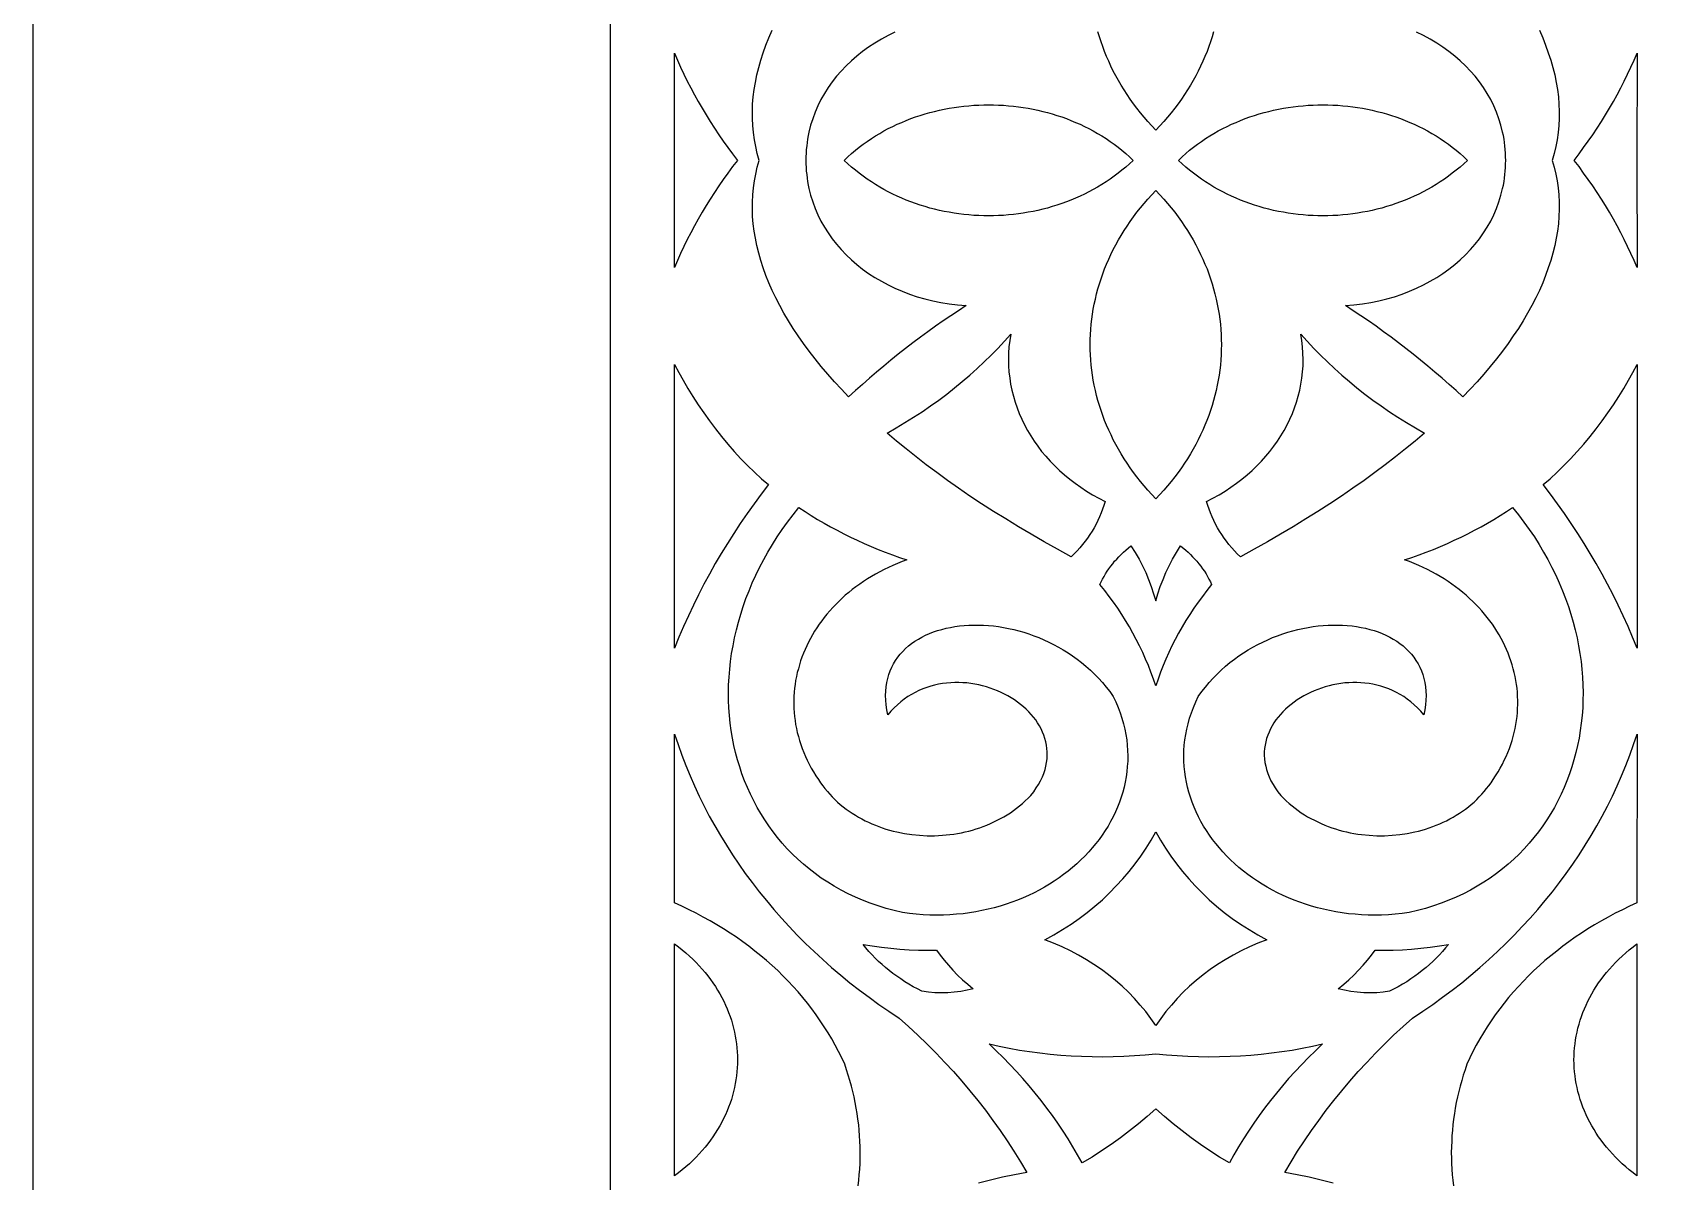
# Model space of a CAD drawing. Extents: x 1336 to 2036, y -730 to 370.
# Drawn here: x 1335.7 to 1463, y -108.5 to -18.9 of the extents above; entities that cross this region are included whole.
import ezdxf

# ---------------------------------------------------------------- set-up
doc = ezdxf.new("R2010")
doc.units = 0
doc.layers.add('LAYER_1', color=18, linetype='CONTINUOUS')
doc.layers.add('LAYER_2', color=4, linetype='CONTINUOUS')

msp = doc.modelspace()

# ---------------------------------------------------------------- linework, layer by layer
at = {"layer": 'LAYER_1'}
for points in [[(1335.73, -729.84), (2035.73, -729.84), (2035.73, 370.16), (1335.73, 370.16)], [(1385.74, -20.53), (1385.97, -21.08), (1386.21, -21.62), (1386.47, -22.17), (1386.73, -22.71), (1387, -23.24), (1387.28, -23.78), (1387.58, -24.3), (1387.88, -24.83), (1388.19, -25.35), (1388.51, -25.87), (1388.84, -26.38), (1389.18, -26.89), (1389.53, -27.4), (1389.89, -27.9), (1390.26, -28.39), (1390.64, -28.89), (1390.26, -29.38), (1389.89, -29.88), (1389.53, -30.38), (1389.18, -30.88), (1388.84, -31.39), (1388.51, -31.91), (1388.19, -32.42), (1387.88, -32.94), (1387.58, -33.47), (1387.28, -34), (1387, -34.53), (1386.73, -35.07), (1386.47, -35.61), (1386.21, -36.15), (1385.97, -36.7), (1385.74, -37.25), (1385.74, -28.89)], [(1460.71, -28.89), (1460.72, -37.25), (1460.49, -36.7), (1460.24, -36.15), (1459.99, -35.61), (1459.73, -35.07), (1459.45, -34.53), (1459.17, -34), (1458.88, -33.47), (1458.58, -32.94), (1458.27, -32.42), (1457.94, -31.91), (1457.61, -31.39), (1457.27, -30.88), (1456.92, -30.38), (1456.56, -29.88), (1456.2, -29.38), (1455.82, -28.89), (1456.2, -28.39), (1456.56, -27.9), (1456.92, -27.4), (1457.27, -26.89), (1457.61, -26.38), (1457.94, -25.87), (1458.27, -25.35), (1458.58, -24.83), (1458.88, -24.3), (1459.17, -23.78), (1459.45, -23.24), (1459.73, -22.71), (1459.99, -22.17), (1460.24, -21.62), (1460.49, -21.08), (1460.72, -20.53)], [(1398.95, -28.89), (1399.23, -28.62), (1399.52, -28.36), (1399.82, -28.11), (1400.12, -27.87), (1400.43, -27.64), (1400.75, -27.42), (1401.07, -27.2), (1401.39, -26.99), (1401.72, -26.79), (1402.05, -26.6), (1402.39, -26.42), (1402.74, -26.25), (1403.09, -26.08), (1403.44, -25.93), (1403.79, -25.78), (1404.15, -25.64), (1404.51, -25.51), (1404.88, -25.39), (1405.25, -25.27), (1405.62, -25.17), (1405.99, -25.07), (1406.37, -24.98), (1406.75, -24.9), (1407.13, -24.83), (1407.51, -24.77), (1407.89, -24.71), (1408.27, -24.66), (1408.66, -24.63), (1409.04, -24.6), (1409.43, -24.58), (1409.82, -24.56), (1410.21, -24.56), (1410.59, -24.56), (1410.98, -24.58), (1411.37, -24.6), (1411.75, -24.63), (1412.14, -24.66), (1412.52, -24.71), (1412.9, -24.77), (1413.29, -24.83), (1413.67, -24.9), (1414.04, -24.98), (1414.42, -25.07), (1414.79, -25.17), (1415.16, -25.27), (1415.53, -25.39), (1415.9, -25.51), (1416.26, -25.64), (1416.62, -25.78), (1416.97, -25.93), (1417.33, -26.08), (1417.67, -26.25), (1418.02, -26.42), (1418.36, -26.6), (1418.69, -26.79), (1419.02, -26.99), (1419.35, -27.2), (1419.67, -27.42), (1419.98, -27.64), (1420.29, -27.87), (1420.59, -28.11), (1420.89, -28.36), (1421.18, -28.62), (1421.46, -28.89), (1421.18, -29.15), (1420.89, -29.41), (1420.59, -29.66), (1420.29, -29.9), (1419.98, -30.13), (1419.67, -30.36), (1419.35, -30.57), (1419.02, -30.78), (1418.69, -30.98), (1418.36, -31.17), (1418.02, -31.35), (1417.67, -31.52), (1417.33, -31.69), (1416.97, -31.85), (1416.62, -31.99), (1416.26, -32.13), (1415.9, -32.26), (1415.53, -32.39), (1415.16, -32.5), (1414.79, -32.61), (1414.42, -32.7), (1414.04, -32.79), (1413.67, -32.87), (1413.29, -32.94), (1412.9, -33.01), (1412.52, -33.06), (1412.14, -33.11), (1411.75, -33.15), (1411.37, -33.18), (1410.98, -33.2), (1410.59, -33.21), (1410.21, -33.22), (1409.82, -33.21), (1409.43, -33.2), (1409.04, -33.18), (1408.66, -33.15), (1408.27, -33.11), (1407.89, -33.06), (1407.51, -33.01), (1407.13, -32.94), (1406.75, -32.87), (1406.37, -32.79), (1405.99, -32.7), (1405.62, -32.61), (1405.25, -32.5), (1404.88, -32.39), (1404.51, -32.26), (1404.15, -32.13), (1403.79, -31.99), (1403.44, -31.85), (1403.09, -31.69), (1402.74, -31.52), (1402.39, -31.35), (1402.05, -31.17), (1401.72, -30.98), (1401.39, -30.78), (1401.07, -30.57), (1400.75, -30.36), (1400.43, -30.13), (1400.12, -29.9), (1399.82, -29.66), (1399.52, -29.41), (1399.23, -29.15)], [(1424.99, -28.89), (1425.28, -28.62), (1425.57, -28.36), (1425.86, -28.11), (1426.17, -27.87), (1426.48, -27.64), (1426.79, -27.42), (1427.11, -27.2), (1427.43, -26.99), (1427.76, -26.79), (1428.1, -26.6), (1428.44, -26.42), (1428.78, -26.25), (1429.13, -26.08), (1429.48, -25.93), (1429.84, -25.78), (1430.2, -25.64), (1430.56, -25.51), (1430.92, -25.39), (1431.29, -25.27), (1431.66, -25.17), (1432.04, -25.07), (1432.41, -24.98), (1432.79, -24.9), (1433.17, -24.83), (1433.55, -24.77), (1433.93, -24.71), (1434.32, -24.66), (1434.7, -24.63), (1435.09, -24.6), (1435.48, -24.58), (1435.86, -24.56), (1436.25, -24.56), (1436.64, -24.56), (1437.02, -24.58), (1437.41, -24.6), (1437.8, -24.63), (1438.18, -24.66), (1438.57, -24.71), (1438.95, -24.77), (1439.33, -24.83), (1439.71, -24.9), (1440.09, -24.98), (1440.46, -25.07), (1440.84, -25.17), (1441.21, -25.27), (1441.58, -25.39), (1441.94, -25.51), (1442.3, -25.64), (1442.66, -25.78), (1443.02, -25.93), (1443.37, -26.08), (1443.72, -26.25), (1444.06, -26.42), (1444.4, -26.6), (1444.74, -26.79), (1445.07, -26.99), (1445.39, -27.2), (1445.71, -27.42), (1446.02, -27.64), (1446.33, -27.87), (1446.64, -28.11), (1446.93, -28.36), (1447.22, -28.62), (1447.51, -28.89), (1447.22, -29.15), (1446.93, -29.41), (1446.64, -29.66), (1446.33, -29.9), (1446.02, -30.13), (1445.71, -30.36), (1445.39, -30.57), (1445.07, -30.78), (1444.74, -30.98), (1444.4, -31.17), (1444.06, -31.35), (1443.72, -31.52), (1443.37, -31.69), (1443.02, -31.85), (1442.66, -31.99), (1442.3, -32.13), (1441.94, -32.26), (1441.58, -32.39), (1441.21, -32.5), (1440.84, -32.61), (1440.46, -32.7), (1440.09, -32.79), (1439.71, -32.87), (1439.33, -32.94), (1438.95, -33.01), (1438.57, -33.06), (1438.18, -33.11), (1437.8, -33.15), (1437.41, -33.18), (1437.02, -33.2), (1436.64, -33.21), (1436.25, -33.22), (1435.86, -33.21), (1435.48, -33.2), (1435.09, -33.18), (1434.7, -33.15), (1434.32, -33.11), (1433.93, -33.06), (1433.55, -33.01), (1433.17, -32.94), (1432.79, -32.87), (1432.41, -32.79), (1432.04, -32.7), (1431.66, -32.61), (1431.29, -32.5), (1430.92, -32.39), (1430.56, -32.26), (1430.2, -32.13), (1429.84, -31.99), (1429.48, -31.85), (1429.13, -31.69), (1428.78, -31.52), (1428.44, -31.35), (1428.1, -31.17), (1427.76, -30.98), (1427.43, -30.78), (1427.11, -30.57), (1426.79, -30.36), (1426.48, -30.13), (1426.17, -29.9), (1425.86, -29.66), (1425.57, -29.41), (1425.28, -29.15)], [(1423.23, -31.23), (1423.54, -31.57), (1423.85, -31.91), (1424.14, -32.25), (1424.43, -32.59), (1424.7, -32.94), (1424.97, -33.29), (1425.22, -33.65), (1425.46, -34.01), (1425.7, -34.37), (1425.92, -34.74), (1426.14, -35.1), (1426.34, -35.47), (1426.54, -35.85), (1426.72, -36.22), (1426.9, -36.6), (1427.06, -36.98), (1427.22, -37.36), (1427.36, -37.75), (1427.49, -38.14), (1427.62, -38.52), (1427.73, -38.91), (1427.84, -39.3), (1427.93, -39.7), (1428.02, -40.09), (1428.09, -40.48), (1428.16, -40.88), (1428.21, -41.27), (1428.26, -41.67), (1428.29, -42.07), (1428.32, -42.47), (1428.33, -42.86), (1428.34, -43.26), (1428.33, -43.66), (1428.32, -44.06), (1428.29, -44.45), (1428.26, -44.85), (1428.21, -45.25), (1428.16, -45.64), (1428.09, -46.04), (1428.02, -46.43), (1427.93, -46.83), (1427.84, -47.22), (1427.73, -47.61), (1427.62, -48), (1427.49, -48.39), (1427.36, -48.77), (1427.21, -49.16), (1427.06, -49.54), (1426.89, -49.92), (1426.72, -50.3), (1426.53, -50.67), (1426.34, -51.04), (1426.13, -51.41), (1425.92, -51.78), (1425.7, -52.15), (1425.46, -52.51), (1425.22, -52.87), (1424.96, -53.22), (1424.7, -53.57), (1424.42, -53.92), (1424.14, -54.27), (1423.85, -54.61), (1423.54, -54.95), (1423.23, -55.28), (1422.91, -54.95), (1422.61, -54.61), (1422.32, -54.27), (1422.03, -53.92), (1421.76, -53.57), (1421.49, -53.22), (1421.24, -52.87), (1420.99, -52.51), (1420.76, -52.15), (1420.54, -51.78), (1420.32, -51.41), (1420.12, -51.04), (1419.92, -50.67), (1419.74, -50.3), (1419.56, -49.92), (1419.4, -49.54), (1419.24, -49.16), (1419.1, -48.77), (1418.96, -48.39), (1418.84, -48), (1418.72, -47.61), (1418.62, -47.22), (1418.52, -46.83), (1418.44, -46.43), (1418.36, -46.04), (1418.3, -45.64), (1418.24, -45.25), (1418.2, -44.85), (1418.16, -44.45), (1418.14, -44.06), (1418.12, -43.66), (1418.12, -43.26), (1418.12, -42.86), (1418.14, -42.47), (1418.16, -42.07), (1418.2, -41.67), (1418.24, -41.27), (1418.3, -40.88), (1418.36, -40.48), (1418.44, -40.09), (1418.52, -39.7), (1418.62, -39.3), (1418.72, -38.91), (1418.84, -38.52), (1418.96, -38.14), (1419.1, -37.75), (1419.24, -37.36), (1419.39, -36.98), (1419.56, -36.6), (1419.73, -36.22), (1419.92, -35.85), (1420.11, -35.47), (1420.32, -35.1), (1420.53, -34.74), (1420.76, -34.37), (1420.99, -34.01), (1421.24, -33.65), (1421.49, -33.29), (1421.76, -32.94), (1422.03, -32.59), (1422.31, -32.25), (1422.61, -31.91), (1422.91, -31.57)], [(1411.93, -42.45), (1411.85, -42.94), (1411.79, -43.43), (1411.76, -43.92), (1411.75, -44.41), (1411.76, -44.9), (1411.79, -45.38), (1411.85, -45.86), (1411.92, -46.33), (1412.01, -46.8), (1412.13, -47.27), (1412.26, -47.73), (1412.42, -48.18), (1412.59, -48.63), (1412.78, -49.08), (1413, -49.51), (1413.23, -49.94), (1413.48, -50.36), (1413.74, -50.78), (1414.03, -51.18), (1414.33, -51.58), (1414.66, -51.96), (1414.99, -52.34), (1415.35, -52.71), (1415.72, -53.06), (1416.11, -53.41), (1416.52, -53.74), (1416.94, -54.07), (1417.38, -54.38), (1417.83, -54.67), (1418.3, -54.96), (1418.78, -55.23), (1419.28, -55.49), (1419.18, -55.79), (1419.08, -56.09), (1418.96, -56.38), (1418.84, -56.67), (1418.71, -56.96), (1418.57, -57.25), (1418.42, -57.53), (1418.26, -57.8), (1418.09, -58.07), (1417.91, -58.34), (1417.72, -58.59), (1417.52, -58.85), (1417.32, -59.09), (1417.1, -59.33), (1416.87, -59.57), (1416.64, -59.79), (1415.58, -59.21), (1414.54, -58.62), (1413.52, -58.04), (1412.52, -57.45), (1411.55, -56.85), (1410.59, -56.26), (1409.66, -55.66), (1408.75, -55.06), (1407.87, -54.45), (1407, -53.84), (1406.16, -53.23), (1405.34, -52.62), (1404.55, -52.01), (1403.77, -51.39), (1403.02, -50.77), (1402.29, -50.15), (1402.99, -49.75), (1403.68, -49.34), (1404.36, -48.92), (1405.03, -48.49), (1405.68, -48.04), (1406.32, -47.58), (1406.94, -47.11), (1407.55, -46.63), (1408.15, -46.14), (1408.73, -45.64), (1409.3, -45.13), (1409.86, -44.61), (1410.4, -44.08), (1410.92, -43.55), (1411.43, -43)], [(1434.53, -42.45), (1435.02, -43), (1435.53, -43.55), (1436.06, -44.08), (1436.6, -44.61), (1437.15, -45.13), (1437.72, -45.64), (1438.31, -46.14), (1438.9, -46.63), (1439.52, -47.11), (1440.14, -47.58), (1440.78, -48.04), (1441.43, -48.49), (1442.09, -48.92), (1442.77, -49.34), (1443.46, -49.75), (1444.16, -50.15), (1443.43, -50.77), (1442.68, -51.39), (1441.91, -52.01), (1441.11, -52.62), (1440.29, -53.23), (1439.45, -53.84), (1438.59, -54.45), (1437.7, -55.06), (1436.79, -55.66), (1435.86, -56.26), (1434.91, -56.85), (1433.93, -57.45), (1432.94, -58.04), (1431.92, -58.62), (1430.88, -59.21), (1429.82, -59.79), (1429.58, -59.57), (1429.36, -59.33), (1429.14, -59.09), (1428.93, -58.85), (1428.74, -58.59), (1428.55, -58.34), (1428.37, -58.07), (1428.2, -57.8), (1428.04, -57.53), (1427.89, -57.25), (1427.75, -56.96), (1427.62, -56.67), (1427.49, -56.38), (1427.38, -56.09), (1427.27, -55.79), (1427.18, -55.49), (1427.68, -55.23), (1428.16, -54.96), (1428.63, -54.67), (1429.08, -54.38), (1429.52, -54.07), (1429.94, -53.74), (1430.34, -53.41), (1430.73, -53.06), (1431.11, -52.71), (1431.46, -52.34), (1431.8, -51.96), (1432.12, -51.58), (1432.43, -51.18), (1432.71, -50.78), (1432.98, -50.36), (1433.23, -49.94), (1433.46, -49.51), (1433.67, -49.08), (1433.87, -48.63), (1434.04, -48.18), (1434.19, -47.73), (1434.33, -47.27), (1434.44, -46.8), (1434.54, -46.33), (1434.61, -45.86), (1434.66, -45.38), (1434.7, -44.9), (1434.71, -44.41), (1434.69, -43.92), (1434.66, -43.43), (1434.61, -42.94)], [(1385.74, -44.8), (1386.06, -45.42), (1386.41, -46.04), (1386.78, -46.68), (1387.17, -47.31), (1387.58, -47.94), (1388.01, -48.57), (1388.46, -49.2), (1388.92, -49.81), (1389.4, -50.42), (1389.89, -51.01), (1390.39, -51.59), (1390.91, -52.15), (1391.43, -52.69), (1391.96, -53.21), (1392.5, -53.71), (1393.05, -54.17), (1392.48, -54.92), (1391.93, -55.67), (1391.39, -56.43), (1390.86, -57.2), (1390.35, -57.97), (1389.86, -58.75), (1389.38, -59.54), (1388.91, -60.33), (1388.46, -61.14), (1388.02, -61.94), (1387.6, -62.76), (1387.2, -63.58), (1386.81, -64.4), (1386.44, -65.24), (1386.08, -66.07), (1385.74, -66.92)], [(1460.72, -66.92), (1460.38, -66.07), (1460.02, -65.24), (1459.65, -64.4), (1459.26, -63.58), (1458.85, -62.76), (1458.43, -61.94), (1458, -61.14), (1457.54, -60.33), (1457.08, -59.54), (1456.6, -58.75), (1456.1, -57.97), (1455.59, -57.2), (1455.07, -56.43), (1454.53, -55.67), (1453.98, -54.92), (1453.41, -54.17), (1453.95, -53.71), (1454.49, -53.21), (1455.02, -52.69), (1455.55, -52.15), (1456.06, -51.59), (1456.57, -51.01), (1457.06, -50.42), (1457.54, -49.81), (1458, -49.2), (1458.45, -48.57), (1458.88, -47.94), (1459.29, -47.31), (1459.68, -46.68), (1460.05, -46.04), (1460.4, -45.42), (1460.72, -44.8)], [(1395.43, -55.96), (1395.9, -56.27), (1396.39, -56.58), (1396.88, -56.88), (1397.38, -57.17), (1397.89, -57.46), (1398.4, -57.73), (1398.92, -58), (1399.44, -58.26), (1399.97, -58.51), (1400.51, -58.76), (1401.05, -58.99), (1401.6, -59.22), (1402.15, -59.43), (1402.71, -59.64), (1403.27, -59.84), (1403.84, -60.03), (1403.47, -60.17), (1403.11, -60.31), (1402.75, -60.47), (1402.4, -60.63), (1402.06, -60.79), (1401.72, -60.97), (1401.39, -61.15), (1401.07, -61.33), (1400.76, -61.52), (1400.45, -61.72), (1400.16, -61.93), (1399.87, -62.14), (1399.58, -62.35), (1399.31, -62.58), (1399.04, -62.8), (1398.78, -63.04), (1398.53, -63.27), (1398.29, -63.51), (1398.06, -63.76), (1397.83, -64.01), (1397.61, -64.27), (1397.4, -64.53), (1397.2, -64.79), (1397.01, -65.06), (1396.82, -65.33), (1396.65, -65.6), (1396.48, -65.88), (1396.32, -66.16), (1396.17, -66.45), (1396.03, -66.74), (1395.9, -67.03), (1395.78, -67.32), (1395.66, -67.62), (1395.56, -67.91), (1395.46, -68.21), (1395.38, -68.52), (1395.3, -68.82), (1395.23, -69.13), (1395.17, -69.43), (1395.12, -69.74), (1395.08, -70.05), (1395.05, -70.36), (1395.03, -70.68), (1395.02, -70.99), (1395.02, -71.3), (1395.03, -71.62), (1395.05, -71.93), (1395.08, -72.24), (1395.12, -72.56), (1395.17, -72.87), (1395.23, -73.19), (1395.3, -73.5), (1395.38, -73.81), (1395.47, -74.12), (1395.57, -74.43), (1395.68, -74.74), (1395.8, -75.05), (1395.93, -75.36), (1396.07, -75.66), (1396.23, -75.97), (1396.39, -76.27), (1396.57, -76.57), (1396.75, -76.87), (1396.95, -77.16), (1397.11, -77.41), (1397.28, -77.64), (1397.45, -77.87), (1397.64, -78.1), (1397.83, -78.31), (1398.02, -78.52), (1398.23, -78.72), (1398.44, -78.92), (1398.65, -79.11), (1398.88, -79.29), (1399.1, -79.46), (1399.34, -79.63), (1399.58, -79.79), (1399.82, -79.95), (1400.07, -80.09), (1400.32, -80.23), (1400.58, -80.37), (1400.84, -80.49), (1401.11, -80.61), (1401.38, -80.72), (1401.65, -80.83), (1401.92, -80.93), (1402.2, -81.02), (1402.48, -81.1), (1402.77, -81.18), (1403.06, -81.25), (1403.64, -81.36), (1404.22, -81.45), (1404.81, -81.51), (1405.41, -81.54), (1406, -81.54), (1406.6, -81.51), (1407.19, -81.45), (1407.49, -81.41), (1407.78, -81.36), (1408.08, -81.31), (1408.37, -81.25), (1408.66, -81.18), (1408.94, -81.1), (1409.23, -81.01), (1409.51, -80.92), (1409.79, -80.82), (1410.06, -80.71), (1410.34, -80.6), (1410.61, -80.47), (1410.87, -80.34), (1411.14, -80.21), (1411.39, -80.06), (1411.65, -79.91), (1411.9, -79.75), (1412.14, -79.58), (1412.38, -79.4), (1412.61, -79.22), (1412.84, -79.02), (1413.06, -78.82), (1413.28, -78.62), (1413.49, -78.4), (1413.72, -78.11), (1413.92, -77.82), (1414.1, -77.54), (1414.25, -77.25), (1414.39, -76.96), (1414.5, -76.68), (1414.6, -76.39), (1414.67, -76.11), (1414.72, -75.83), (1414.76, -75.55), (1414.77, -75.28), (1414.77, -75.01), (1414.75, -74.74), (1414.72, -74.47), (1414.66, -74.21), (1414.59, -73.96), (1414.51, -73.7), (1414.41, -73.46), (1414.29, -73.21), (1414.16, -72.98), (1414.02, -72.74), (1413.87, -72.52), (1413.7, -72.3), (1413.52, -72.08), (1413.33, -71.88), (1413.13, -71.68), (1412.91, -71.49), (1412.69, -71.3), (1412.46, -71.12), (1412.22, -70.95), (1411.97, -70.79), (1411.71, -70.64), (1411.45, -70.5), (1411.17, -70.37), (1410.9, -70.24), (1410.61, -70.13), (1410.32, -70.03), (1410.03, -69.93), (1409.73, -69.85), (1409.43, -69.78), (1409.12, -69.72), (1408.81, -69.67), (1408.5, -69.63), (1408.19, -69.61), (1407.88, -69.6), (1407.56, -69.6), (1407.25, -69.61), (1406.93, -69.64), (1406.62, -69.68), (1406.31, -69.73), (1405.99, -69.8), (1405.69, -69.88), (1405.38, -69.98), (1405.08, -70.1), (1404.78, -70.22), (1404.49, -70.37), (1404.2, -70.53), (1403.91, -70.7), (1403.63, -70.9), (1403.36, -71.11), (1403.1, -71.33), (1402.84, -71.58), (1402.59, -71.84), (1402.35, -72.12), (1402.27, -71.73), (1402.22, -71.35), (1402.19, -70.98), (1402.18, -70.62), (1402.19, -70.27), (1402.22, -69.93), (1402.27, -69.6), (1402.34, -69.29), (1402.43, -68.98), (1402.53, -68.69), (1402.66, -68.41), (1402.8, -68.14), (1402.95, -67.88), (1403.13, -67.63), (1403.31, -67.39), (1403.52, -67.17), (1403.73, -66.95), (1403.96, -66.75), (1404.2, -66.56), (1404.46, -66.38), (1404.73, -66.21), (1405.01, -66.06), (1405.29, -65.91), (1405.6, -65.78), (1405.9, -65.66), (1406.22, -65.55), (1406.55, -65.46), (1406.89, -65.37), (1407.23, -65.3), (1407.58, -65.24), (1407.94, -65.19), (1408.3, -65.15), (1408.67, -65.13), (1409.05, -65.12), (1409.43, -65.12), (1409.81, -65.13), (1410.19, -65.15), (1410.58, -65.19), (1410.97, -65.24), (1411.37, -65.31), (1411.76, -65.38), (1412.16, -65.47), (1412.55, -65.57), (1412.95, -65.68), (1413.34, -65.81), (1413.73, -65.95), (1414.12, -66.1), (1414.51, -66.26), (1414.89, -66.44), (1415.27, -66.63), (1415.65, -66.83), (1416.02, -67.05), (1416.39, -67.28), (1416.75, -67.52), (1417.1, -67.78), (1417.45, -68.05), (1417.79, -68.33), (1418.13, -68.63), (1418.45, -68.94), (1418.76, -69.26), (1419.07, -69.6), (1419.37, -69.95), (1419.65, -70.31), (1419.92, -70.69), (1420.12, -71.11), (1420.3, -71.54), (1420.45, -71.96), (1420.59, -72.38), (1420.71, -72.81), (1420.81, -73.23), (1420.89, -73.65), (1420.96, -74.07), (1421, -74.49), (1421.03, -74.91), (1421.04, -75.32), (1421.04, -75.74), (1421.01, -76.15), (1420.97, -76.56), (1420.92, -76.96), (1420.84, -77.36), (1420.76, -77.76), (1420.65, -78.15), (1420.53, -78.54), (1420.4, -78.93), (1420.25, -79.31), (1420.08, -79.69), (1419.91, -80.06), (1419.71, -80.43), (1419.51, -80.79), (1419.29, -81.14), (1419.05, -81.49), (1418.81, -81.83), (1418.55, -82.16), (1418.28, -82.49), (1418, -82.81), (1417.7, -83.13), (1417.39, -83.43), (1417.07, -83.73), (1416.75, -84.02), (1416.4, -84.3), (1416.05, -84.57), (1415.69, -84.83), (1415.32, -85.08), (1414.94, -85.32), (1414.55, -85.56), (1414.15, -85.78), (1413.74, -85.99), (1413.32, -86.19), (1412.89, -86.38), (1412.46, -86.56), (1412.01, -86.73), (1411.56, -86.88), (1411.1, -87.03), (1410.64, -87.16), (1410.16, -87.28), (1409.68, -87.38), (1409.2, -87.47), (1408.71, -87.55), (1408.21, -87.62), (1407.7, -87.67), (1407.19, -87.7), (1406.68, -87.73), (1406.16, -87.73), (1405.63, -87.73), (1405.11, -87.7), (1404.57, -87.66), (1404.04, -87.61), (1403.5, -87.54), (1402.85, -87.38), (1402.21, -87.21), (1401.59, -87.01), (1400.98, -86.8), (1400.39, -86.57), (1399.82, -86.32), (1399.26, -86.06), (1398.71, -85.78), (1398.18, -85.48), (1397.67, -85.17), (1397.17, -84.84), (1396.69, -84.49), (1396.22, -84.13), (1395.77, -83.76), (1395.34, -83.37), (1394.92, -82.97), (1394.52, -82.56), (1394.13, -82.13), (1393.76, -81.69), (1393.41, -81.24), (1393.07, -80.78), (1392.76, -80.31), (1392.45, -79.82), (1392.17, -79.33), (1391.9, -78.83), (1391.64, -78.31), (1391.41, -77.79), (1391.19, -77.26), (1390.99, -76.72), (1390.81, -76.18), (1390.64, -75.62), (1390.49, -75.06), (1390.36, -74.5), (1390.25, -73.93), (1390.15, -73.35), (1390.07, -72.76), (1390.01, -72.18), (1389.97, -71.58), (1389.95, -70.99), (1389.94, -70.38), (1389.95, -69.78), (1389.98, -69.17), (1390.03, -68.57), (1390.1, -67.95), (1390.18, -67.34), (1390.29, -66.73), (1390.41, -66.11), (1390.55, -65.5), (1390.71, -64.89), (1390.89, -64.27), (1391.09, -63.66), (1391.3, -63.05), (1391.54, -62.44), (1391.79, -61.83), (1392.07, -61.22), (1392.36, -60.62), (1392.68, -60.02), (1393.01, -59.43), (1393.36, -58.83), (1393.74, -58.25), (1394.13, -57.67), (1394.54, -57.09), (1394.97, -56.52)], [(1451.03, -55.96), (1451.48, -56.52), (1451.91, -57.09), (1452.33, -57.67), (1452.72, -58.25), (1453.09, -58.83), (1453.44, -59.43), (1453.78, -60.02), (1454.09, -60.62), (1454.39, -61.22), (1454.66, -61.83), (1454.92, -62.44), (1455.15, -63.05), (1455.37, -63.66), (1455.57, -64.27), (1455.75, -64.89), (1455.91, -65.5), (1456.05, -66.11), (1456.17, -66.73), (1456.27, -67.34), (1456.36, -67.95), (1456.43, -68.57), (1456.47, -69.17), (1456.5, -69.78), (1456.52, -70.38), (1456.51, -70.99), (1456.49, -71.58), (1456.44, -72.18), (1456.38, -72.76), (1456.3, -73.35), (1456.21, -73.93), (1456.09, -74.5), (1455.96, -75.06), (1455.81, -75.62), (1455.65, -76.18), (1455.46, -76.72), (1455.26, -77.26), (1455.05, -77.79), (1454.81, -78.31), (1454.56, -78.83), (1454.29, -79.33), (1454, -79.82), (1453.7, -80.31), (1453.38, -80.78), (1453.04, -81.24), (1452.69, -81.69), (1452.32, -82.13), (1451.94, -82.56), (1451.54, -82.97), (1451.12, -83.37), (1450.68, -83.76), (1450.23, -84.13), (1449.77, -84.49), (1449.29, -84.84), (1448.79, -85.17), (1448.27, -85.48), (1447.75, -85.78), (1447.2, -86.06), (1446.64, -86.32), (1446.06, -86.57), (1445.47, -86.8), (1444.87, -87.01), (1444.25, -87.21), (1443.61, -87.38), (1442.96, -87.54), (1442.42, -87.61), (1441.88, -87.66), (1441.35, -87.7), (1440.82, -87.73), (1440.3, -87.73), (1439.78, -87.73), (1439.26, -87.7), (1438.75, -87.67), (1438.25, -87.62), (1437.75, -87.55), (1437.26, -87.47), (1436.77, -87.38), (1436.29, -87.28), (1435.82, -87.16), (1435.35, -87.03), (1434.89, -86.88), (1434.44, -86.73), (1434, -86.56), (1433.56, -86.38), (1433.14, -86.19), (1432.72, -85.99), (1432.31, -85.78), (1431.91, -85.56), (1431.52, -85.32), (1431.14, -85.08), (1430.76, -84.83), (1430.4, -84.57), (1430.05, -84.3), (1429.71, -84.02), (1429.38, -83.73), (1429.06, -83.43), (1428.76, -83.13), (1428.46, -82.81), (1428.18, -82.49), (1427.91, -82.16), (1427.65, -81.83), (1427.4, -81.49), (1427.17, -81.14), (1426.95, -80.79), (1426.74, -80.43), (1426.55, -80.06), (1426.37, -79.69), (1426.21, -79.31), (1426.06, -78.93), (1425.92, -78.54), (1425.8, -78.15), (1425.7, -77.76), (1425.61, -77.36), (1425.54, -76.96), (1425.48, -76.56), (1425.44, -76.15), (1425.42, -75.74), (1425.41, -75.32), (1425.42, -74.91), (1425.45, -74.49), (1425.5, -74.07), (1425.56, -73.65), (1425.64, -73.23), (1425.74, -72.81), (1425.86, -72.38), (1426, -71.96), (1426.16, -71.54), (1426.34, -71.11), (1426.53, -70.69), (1426.81, -70.31), (1427.09, -69.95), (1427.39, -69.6), (1427.69, -69.26), (1428.01, -68.94), (1428.33, -68.63), (1428.66, -68.33), (1429, -68.05), (1429.35, -67.78), (1429.71, -67.52), (1430.07, -67.28), (1430.43, -67.05), (1430.8, -66.83), (1431.18, -66.63), (1431.56, -66.44), (1431.95, -66.26), (1432.33, -66.1), (1432.72, -65.95), (1433.12, -65.81), (1433.51, -65.68), (1433.9, -65.57), (1434.3, -65.47), (1434.69, -65.38), (1435.09, -65.31), (1435.48, -65.24), (1435.87, -65.19), (1436.26, -65.15), (1436.65, -65.13), (1437.03, -65.12), (1437.41, -65.12), (1437.78, -65.13), (1438.15, -65.15), (1438.52, -65.19), (1438.87, -65.24), (1439.22, -65.3), (1439.57, -65.37), (1439.9, -65.46), (1440.23, -65.55), (1440.55, -65.66), (1440.86, -65.78), (1441.16, -65.91), (1441.45, -66.06), (1441.73, -66.21), (1442, -66.38), (1442.25, -66.56), (1442.49, -66.75), (1442.72, -66.95), (1442.94, -67.17), (1443.14, -67.39), (1443.33, -67.63), (1443.5, -67.88), (1443.66, -68.14), (1443.8, -68.41), (1443.92, -68.69), (1444.03, -68.98), (1444.11, -69.29), (1444.18, -69.6), (1444.23, -69.93), (1444.27, -70.27), (1444.28, -70.62), (1444.27, -70.98), (1444.24, -71.35), (1444.18, -71.73), (1444.11, -72.12), (1443.87, -71.84), (1443.62, -71.58), (1443.36, -71.33), (1443.09, -71.11), (1442.82, -70.9), (1442.54, -70.7), (1442.26, -70.53), (1441.97, -70.37), (1441.68, -70.22), (1441.38, -70.1), (1441.08, -69.98), (1440.77, -69.88), (1440.46, -69.8), (1440.15, -69.73), (1439.84, -69.68), (1439.52, -69.64), (1439.21, -69.61), (1438.89, -69.6), (1438.58, -69.6), (1438.27, -69.61), (1437.95, -69.63), (1437.64, -69.67), (1437.33, -69.72), (1437.03, -69.78), (1436.73, -69.85), (1436.43, -69.93), (1436.13, -70.03), (1435.84, -70.13), (1435.56, -70.24), (1435.28, -70.37), (1435.01, -70.5), (1434.75, -70.64), (1434.49, -70.79), (1434.24, -70.95), (1434, -71.12), (1433.77, -71.3), (1433.54, -71.49), (1433.33, -71.68), (1433.13, -71.88), (1432.94, -72.08), (1432.76, -72.3), (1432.59, -72.52), (1432.43, -72.74), (1432.29, -72.98), (1432.16, -73.21), (1432.05, -73.46), (1431.95, -73.7), (1431.86, -73.96), (1431.79, -74.21), (1431.74, -74.47), (1431.7, -74.74), (1431.68, -75.01), (1431.68, -75.28), (1431.7, -75.55), (1431.73, -75.83), (1431.79, -76.11), (1431.86, -76.39), (1431.95, -76.68), (1432.07, -76.96), (1432.2, -77.25), (1432.36, -77.54), (1432.54, -77.82), (1432.74, -78.11), (1432.97, -78.4), (1433.18, -78.62), (1433.39, -78.82), (1433.62, -79.02), (1433.84, -79.22), (1434.08, -79.4), (1434.32, -79.58), (1434.56, -79.75), (1434.81, -79.91), (1435.06, -80.06), (1435.32, -80.21), (1435.58, -80.34), (1435.85, -80.47), (1436.12, -80.6), (1436.39, -80.71), (1436.67, -80.82), (1436.95, -80.92), (1437.23, -81.01), (1437.51, -81.1), (1437.8, -81.18), (1438.09, -81.25), (1438.38, -81.31), (1438.67, -81.36), (1438.97, -81.41), (1439.26, -81.45), (1439.86, -81.51), (1440.45, -81.54), (1441.05, -81.54), (1441.64, -81.51), (1442.23, -81.45), (1442.82, -81.36), (1443.4, -81.25), (1443.69, -81.18), (1443.97, -81.1), (1444.25, -81.02), (1444.53, -80.93), (1444.81, -80.83), (1445.08, -80.72), (1445.35, -80.61), (1445.62, -80.49), (1445.88, -80.37), (1446.13, -80.23), (1446.39, -80.09), (1446.64, -79.95), (1446.88, -79.79), (1447.12, -79.63), (1447.35, -79.46), (1447.58, -79.29), (1447.8, -79.11), (1448.02, -78.92), (1448.23, -78.72), (1448.43, -78.52), (1448.63, -78.31), (1448.82, -78.1), (1449, -77.87), (1449.18, -77.64), (1449.35, -77.41), (1449.51, -77.16), (1449.7, -76.87), (1449.89, -76.57), (1450.06, -76.27), (1450.23, -75.97), (1450.38, -75.66), (1450.52, -75.36), (1450.66, -75.05), (1450.78, -74.74), (1450.89, -74.43), (1450.99, -74.12), (1451.08, -73.81), (1451.16, -73.5), (1451.23, -73.19), (1451.29, -72.87), (1451.34, -72.56), (1451.38, -72.24), (1451.4, -71.93), (1451.42, -71.62), (1451.43, -71.3), (1451.43, -70.99), (1451.42, -70.68), (1451.4, -70.36), (1451.37, -70.05), (1451.33, -69.74), (1451.28, -69.43), (1451.22, -69.13), (1451.16, -68.82), (1451.08, -68.52), (1450.99, -68.21), (1450.9, -67.91), (1450.79, -67.62), (1450.68, -67.32), (1450.56, -67.03), (1450.42, -66.74), (1450.28, -66.45), (1450.13, -66.16), (1449.97, -65.88), (1449.81, -65.6), (1449.63, -65.33), (1449.45, -65.06), (1449.25, -64.79), (1449.05, -64.53), (1448.84, -64.27), (1448.63, -64.01), (1448.4, -63.76), (1448.17, -63.51), (1447.92, -63.27), (1447.67, -63.04), (1447.41, -62.8), (1447.15, -62.58), (1446.87, -62.35), (1446.59, -62.14), (1446.3, -61.93), (1446, -61.72), (1445.7, -61.52), (1445.38, -61.33), (1445.06, -61.15), (1444.73, -60.97), (1444.4, -60.79), (1444.06, -60.63), (1443.71, -60.47), (1443.35, -60.31), (1442.99, -60.17), (1442.61, -60.03), (1443.18, -59.84), (1443.75, -59.64), (1444.3, -59.43), (1444.86, -59.22), (1445.4, -58.99), (1445.95, -58.76), (1446.48, -58.51), (1447.01, -58.26), (1447.54, -58), (1448.06, -57.73), (1448.57, -57.46), (1449.07, -57.17), (1449.57, -56.88), (1450.07, -56.58), (1450.55, -56.27)], [(1425.16, -58.95), (1425.56, -59.27), (1425.75, -59.44), (1425.93, -59.61), (1426.1, -59.79), (1426.27, -59.97), (1426.43, -60.15), (1426.59, -60.34), (1426.74, -60.53), (1426.88, -60.73), (1427.01, -60.93), (1427.14, -61.13), (1427.26, -61.34), (1427.37, -61.55), (1427.48, -61.76), (1427.57, -61.97), (1427.21, -62.42), (1426.86, -62.88), (1426.52, -63.34), (1426.19, -63.81), (1425.87, -64.29), (1425.57, -64.77), (1425.28, -65.26), (1425.01, -65.75), (1424.74, -66.25), (1424.49, -66.75), (1424.25, -67.26), (1424.02, -67.77), (1423.81, -68.28), (1423.6, -68.8), (1423.41, -69.33), (1423.23, -69.86), (1423.05, -69.33), (1422.85, -68.8), (1422.65, -68.28), (1422.43, -67.77), (1422.21, -67.26), (1421.97, -66.75), (1421.71, -66.25), (1421.45, -65.75), (1421.17, -65.26), (1420.88, -64.77), (1420.58, -64.29), (1420.27, -63.81), (1419.94, -63.34), (1419.6, -62.88), (1419.25, -62.42), (1418.88, -61.97), (1418.98, -61.76), (1419.08, -61.55), (1419.2, -61.34), (1419.32, -61.13), (1419.44, -60.93), (1419.58, -60.73), (1419.72, -60.53), (1419.87, -60.34), (1420.02, -60.15), (1420.19, -59.97), (1420.35, -59.79), (1420.53, -59.61), (1420.71, -59.44), (1420.9, -59.27), (1421.29, -58.95), (1421.62, -59.45), (1421.92, -59.97), (1422.19, -60.49), (1422.44, -61.03), (1422.67, -61.57), (1422.87, -62.12), (1423.06, -62.68), (1423.23, -63.24), (1423.4, -62.68), (1423.58, -62.12), (1423.79, -61.57), (1424.01, -61.03), (1424.26, -60.49), (1424.54, -59.97), (1424.84, -59.45)], [(1423.23, -81.25), (1423.6, -81.89), (1423.99, -82.52), (1424.4, -83.14), (1424.84, -83.74), (1425.31, -84.33), (1425.79, -84.91), (1426.3, -85.46), (1426.83, -86), (1427.39, -86.53), (1427.96, -87.03), (1428.56, -87.52), (1429.18, -87.99), (1429.82, -88.43), (1430.49, -88.86), (1431.17, -89.27), (1431.87, -89.65), (1431.19, -89.92), (1430.53, -90.21), (1429.88, -90.52), (1429.25, -90.85), (1428.64, -91.21), (1428.04, -91.58), (1427.47, -91.98), (1426.91, -92.39), (1426.37, -92.83), (1425.86, -93.28), (1425.36, -93.75), (1424.89, -94.23), (1424.44, -94.74), (1424.01, -95.25), (1423.61, -95.79), (1423.23, -96.34), (1422.85, -95.79), (1422.44, -95.25), (1422.01, -94.74), (1421.56, -94.23), (1421.09, -93.75), (1420.6, -93.28), (1420.08, -92.83), (1419.55, -92.39), (1418.99, -91.98), (1418.41, -91.58), (1417.82, -91.21), (1417.21, -90.85), (1416.58, -90.52), (1415.93, -90.21), (1415.26, -89.92), (1414.58, -89.65), (1415.29, -89.27), (1415.97, -88.86), (1416.63, -88.43), (1417.27, -87.99), (1417.89, -87.52), (1418.49, -87.03), (1419.07, -86.53), (1419.62, -86), (1420.15, -85.46), (1420.66, -84.91), (1421.15, -84.33), (1421.61, -83.74), (1422.05, -83.14), (1422.47, -82.52), (1422.86, -81.89)], [(1385.74, -89.98), (1386.04, -90.2), (1386.34, -90.44), (1386.62, -90.68), (1386.89, -90.92), (1387.15, -91.17), (1387.41, -91.42), (1387.65, -91.68), (1387.89, -91.94), (1388.11, -92.2), (1388.33, -92.47), (1388.53, -92.74), (1388.73, -93.02), (1388.92, -93.3), (1389.09, -93.58), (1389.26, -93.87), (1389.42, -94.15), (1389.57, -94.44), (1389.7, -94.74), (1389.83, -95.03), (1389.95, -95.33), (1390.06, -95.63), (1390.16, -95.93), (1390.25, -96.24), (1390.34, -96.54), (1390.41, -96.85), (1390.47, -97.16), (1390.52, -97.46), (1390.57, -97.77), (1390.6, -98.08), (1390.62, -98.39), (1390.64, -98.7), (1390.64, -99.02), (1390.64, -99.33), (1390.62, -99.64), (1390.6, -99.95), (1390.56, -100.26), (1390.52, -100.57), (1390.47, -100.87), (1390.41, -101.18), (1390.33, -101.49), (1390.25, -101.79), (1390.16, -102.1), (1390.06, -102.4), (1389.95, -102.7), (1389.83, -103), (1389.7, -103.29), (1389.56, -103.58), (1389.42, -103.87), (1389.26, -104.16), (1389.09, -104.45), (1388.91, -104.73), (1388.73, -105.01), (1388.53, -105.28), (1388.33, -105.56), (1388.11, -105.82), (1387.89, -106.09), (1387.65, -106.35), (1387.41, -106.61), (1387.15, -106.86), (1386.89, -107.11), (1386.62, -107.35), (1386.34, -107.59), (1386.04, -107.82), (1385.74, -108.05)], [(1400.43, -90.01), (1401.14, -90.13), (1401.86, -90.23), (1402.58, -90.32), (1403.29, -90.39), (1404.01, -90.44), (1404.73, -90.47), (1405.44, -90.47), (1406.14, -90.46), (1406.43, -90.86), (1406.74, -91.25), (1407.07, -91.64), (1407.42, -92.02), (1407.79, -92.4), (1408.18, -92.77), (1408.59, -93.12), (1409.01, -93.47), (1408.53, -93.59), (1408.03, -93.68), (1407.53, -93.75), (1407.03, -93.79), (1406.52, -93.8), (1406.02, -93.78), (1405.51, -93.74), (1405.01, -93.66), (1404.67, -93.49), (1404.33, -93.31), (1404, -93.12), (1403.68, -92.92), (1403.36, -92.71), (1403.05, -92.5), (1402.75, -92.28), (1402.46, -92.06), (1402.18, -91.82), (1401.9, -91.58), (1401.63, -91.34), (1401.37, -91.08), (1401.12, -90.82), (1400.88, -90.56), (1400.65, -90.28)], [(1446.03, -90.01), (1445.81, -90.28), (1445.57, -90.56), (1445.33, -90.82), (1445.08, -91.08), (1444.82, -91.34), (1444.56, -91.58), (1444.28, -91.82), (1443.99, -92.06), (1443.7, -92.28), (1443.4, -92.5), (1443.09, -92.71), (1442.78, -92.92), (1442.45, -93.12), (1442.12, -93.31), (1441.79, -93.49), (1441.44, -93.66), (1440.94, -93.74), (1440.44, -93.78), (1439.93, -93.8), (1439.43, -93.79), (1438.92, -93.75), (1438.42, -93.68), (1437.93, -93.59), (1437.44, -93.47), (1437.87, -93.12), (1438.27, -92.77), (1438.66, -92.4), (1439.03, -92.02), (1439.39, -91.64), (1439.72, -91.25), (1440.03, -90.86), (1440.31, -90.46), (1441.02, -90.47), (1441.73, -90.47), (1442.44, -90.44), (1443.16, -90.39), (1443.88, -90.32), (1444.6, -90.23), (1445.32, -90.13)], [(1460.71, -108.05), (1460.41, -107.82), (1460.12, -107.59), (1459.84, -107.35), (1459.56, -107.11), (1459.3, -106.86), (1459.05, -106.61), (1458.8, -106.35), (1458.57, -106.09), (1458.35, -105.82), (1458.13, -105.56), (1457.92, -105.28), (1457.73, -105.01), (1457.54, -104.73), (1457.37, -104.45), (1457.2, -104.16), (1457.04, -103.87), (1456.89, -103.58), (1456.75, -103.29), (1456.62, -103), (1456.5, -102.7), (1456.39, -102.4), (1456.29, -102.1), (1456.2, -101.79), (1456.12, -101.49), (1456.05, -101.18), (1455.99, -100.87), (1455.93, -100.57), (1455.89, -100.26), (1455.86, -99.95), (1455.83, -99.64), (1455.82, -99.33), (1455.81, -99.02), (1455.82, -98.7), (1455.83, -98.39), (1455.86, -98.08), (1455.89, -97.77), (1455.93, -97.46), (1455.99, -97.16), (1456.05, -96.85), (1456.12, -96.54), (1456.2, -96.24), (1456.29, -95.93), (1456.39, -95.63), (1456.5, -95.33), (1456.62, -95.03), (1456.75, -94.74), (1456.89, -94.44), (1457.04, -94.15), (1457.2, -93.87), (1457.36, -93.58), (1457.54, -93.3), (1457.73, -93.02), (1457.92, -92.74), (1458.13, -92.47), (1458.34, -92.2), (1458.57, -91.94), (1458.8, -91.68), (1459.05, -91.42), (1459.3, -91.17), (1459.56, -90.92), (1459.84, -90.68), (1460.12, -90.44), (1460.41, -90.2), (1460.71, -89.98)], [(1436.22, -97.77), (1435.66, -98.3), (1435.12, -98.83), (1434.6, -99.37), (1434.08, -99.91), (1433.58, -100.47), (1433.09, -101.03), (1432.62, -101.6), (1432.16, -102.18), (1431.71, -102.77), (1431.28, -103.36), (1430.86, -103.96), (1430.45, -104.57), (1430.06, -105.18), (1429.68, -105.8), (1429.32, -106.42), (1428.97, -107.05), (1428.2, -106.6), (1427.45, -106.12), (1426.71, -105.62), (1425.99, -105.1), (1425.28, -104.56), (1424.58, -104.01), (1423.9, -103.43), (1423.23, -102.84), (1422.55, -103.43), (1421.87, -104.01), (1421.18, -104.56), (1420.47, -105.1), (1419.75, -105.62), (1419.01, -106.12), (1418.26, -106.6), (1417.49, -107.05), (1417.14, -106.42), (1416.77, -105.8), (1416.4, -105.18), (1416, -104.57), (1415.6, -103.96), (1415.18, -103.36), (1414.74, -102.77), (1414.3, -102.18), (1413.84, -101.6), (1413.36, -101.03), (1412.87, -100.47), (1412.37, -99.91), (1411.86, -99.37), (1411.33, -98.83), (1410.79, -98.3), (1410.24, -97.77), (1411.02, -97.95), (1411.81, -98.11), (1412.61, -98.25), (1413.4, -98.37), (1414.2, -98.48), (1415.01, -98.57), (1415.82, -98.64), (1416.63, -98.7), (1417.44, -98.74), (1418.26, -98.76), (1419.08, -98.77), (1419.91, -98.76), (1420.73, -98.73), (1421.56, -98.68), (1422.39, -98.62), (1423.23, -98.54), (1424.06, -98.62), (1424.89, -98.68), (1425.72, -98.73), (1426.55, -98.76), (1427.37, -98.77), (1428.19, -98.76), (1429.01, -98.74), (1429.83, -98.7), (1430.64, -98.64), (1431.45, -98.57), (1432.25, -98.48), (1433.05, -98.37), (1433.85, -98.25), (1434.64, -98.11), (1435.43, -97.95)]]:
    msp.add_lwpolyline(points, close=True, dxfattribs=at)
for points in [[(1402.91, -18.91), (1402.37, -19.17), (1401.85, -19.45), (1401.34, -19.75), (1400.85, -20.07), (1400.38, -20.41), (1399.94, -20.76), (1399.51, -21.13), (1399.1, -21.52), (1398.72, -21.93), (1398.35, -22.34), (1398.01, -22.78), (1397.7, -23.22), (1397.41, -23.68), (1397.14, -24.16), (1396.9, -24.64), (1396.68, -25.14), (1396.5, -25.65), (1396.34, -26.16), (1396.2, -26.69), (1396.15, -26.96), (1396.1, -27.23), (1396.06, -27.5), (1396.03, -27.77), (1396, -28.05), (1395.98, -28.33), (1395.97, -28.61), (1395.97, -28.89), (1395.97, -29.17), (1395.98, -29.45), (1396, -29.73), (1396.03, -30), (1396.06, -30.27), (1396.1, -30.55), (1396.15, -30.82), (1396.2, -31.08), (1396.34, -31.61), (1396.5, -32.13), (1396.68, -32.64), (1396.9, -33.13), (1397.14, -33.62), (1397.41, -34.09), (1397.7, -34.55), (1398.01, -35), (1398.35, -35.43), (1398.72, -35.85), (1399.1, -36.25), (1399.51, -36.64), (1399.94, -37.01), (1400.38, -37.37), (1400.85, -37.7), (1401.34, -38.02), (1401.85, -38.32), (1402.37, -38.6), (1402.91, -38.86), (1403.47, -39.1), (1404.04, -39.32), (1404.63, -39.52), (1405.23, -39.69), (1405.85, -39.85), (1406.48, -39.97), (1407.13, -40.08), (1407.78, -40.16), (1408.45, -40.21), (1407.85, -40.61), (1407.26, -41.01), (1406.66, -41.41), (1406.07, -41.83), (1405.48, -42.25), (1404.89, -42.68), (1404.31, -43.12), (1403.74, -43.56), (1403.16, -44.01), (1402.59, -44.47), (1402.03, -44.93), (1401.47, -45.4), (1400.92, -45.88), (1400.38, -46.36), (1399.84, -46.84), (1399.3, -47.33), (1398.74, -46.74), (1398.19, -46.15), (1397.67, -45.55), (1397.17, -44.96), (1396.69, -44.36), (1396.23, -43.77), (1395.79, -43.17), (1395.37, -42.58), (1394.98, -41.99), (1394.61, -41.39), (1394.26, -40.8), (1393.93, -40.21), (1393.63, -39.62), (1393.35, -39.03), (1393.09, -38.44), (1392.85, -37.86), (1392.64, -37.27), (1392.45, -36.69), (1392.29, -36.12), (1392.15, -35.54), (1392.03, -34.97), (1391.93, -34.4), (1391.86, -33.83), (1391.82, -33.26), (1391.8, -32.7), (1391.8, -32.15), (1391.83, -31.59), (1391.88, -31.04), (1391.96, -30.5), (1392.06, -29.96), (1392.18, -29.42), (1392.34, -28.89), (1392.18, -28.36), (1392.06, -27.82), (1391.96, -27.28), (1391.88, -26.73), (1391.83, -26.18), (1391.8, -25.63), (1391.8, -25.07), (1391.82, -24.51), (1391.86, -23.95), (1391.93, -23.38), (1392.03, -22.81), (1392.15, -22.23), (1392.29, -21.66), (1392.45, -21.08), (1392.64, -20.5), (1392.85, -19.92), (1393.09, -19.33), (1393.35, -18.74)], [(1427.73, -18.86), (1427.62, -19.25), (1427.49, -19.64), (1427.36, -20.02), (1427.22, -20.41), (1427.06, -20.79), (1426.9, -21.17), (1426.72, -21.55), (1426.54, -21.93), (1426.34, -22.3), (1426.14, -22.67), (1425.92, -23.04), (1425.7, -23.4), (1425.46, -23.77), (1425.22, -24.12), (1424.97, -24.48), (1424.7, -24.83), (1424.43, -25.18), (1424.14, -25.53), (1423.85, -25.87), (1423.54, -26.21), (1423.23, -26.54), (1422.91, -26.21), (1422.61, -25.87), (1422.31, -25.53), (1422.03, -25.18), (1421.76, -24.83), (1421.49, -24.48), (1421.24, -24.12), (1420.99, -23.77), (1420.76, -23.4), (1420.53, -23.04), (1420.32, -22.67), (1420.11, -22.3), (1419.92, -21.93), (1419.73, -21.55), (1419.56, -21.17), (1419.39, -20.79), (1419.24, -20.41), (1419.1, -20.02), (1418.96, -19.64), (1418.84, -19.25), (1418.72, -18.86)], [(1453.11, -18.74), (1453.37, -19.33), (1453.6, -19.92), (1453.81, -20.5), (1454, -21.08), (1454.17, -21.66), (1454.31, -22.23), (1454.43, -22.81), (1454.52, -23.38), (1454.59, -23.95), (1454.64, -24.51), (1454.66, -25.07), (1454.66, -25.63), (1454.63, -26.18), (1454.58, -26.73), (1454.5, -27.28), (1454.4, -27.82), (1454.27, -28.36), (1454.12, -28.89), (1454.27, -29.42), (1454.4, -29.96), (1454.5, -30.5), (1454.58, -31.04), (1454.63, -31.59), (1454.66, -32.15), (1454.66, -32.7), (1454.64, -33.26), (1454.59, -33.83), (1454.52, -34.4), (1454.43, -34.97), (1454.31, -35.54), (1454.17, -36.12), (1454, -36.69), (1453.81, -37.27), (1453.6, -37.86), (1453.37, -38.44), (1453.11, -39.03), (1452.83, -39.62), (1452.52, -40.21), (1452.2, -40.8), (1451.85, -41.39), (1451.48, -41.99), (1451.08, -42.58), (1450.67, -43.17), (1450.23, -43.77), (1449.77, -44.36), (1449.29, -44.96), (1448.79, -45.55), (1448.26, -46.15), (1447.72, -46.74), (1447.15, -47.33), (1446.62, -46.84), (1446.08, -46.36), (1445.53, -45.88), (1444.98, -45.4), (1444.43, -44.93), (1443.86, -44.47), (1443.29, -44.01), (1442.72, -43.56), (1442.14, -43.12), (1441.56, -42.68), (1440.98, -42.25), (1440.39, -41.83), (1439.79, -41.41), (1439.2, -41.01), (1438.6, -40.61), (1438, -40.21), (1438.67, -40.16), (1439.33, -40.08), (1439.97, -39.97), (1440.6, -39.85), (1441.22, -39.69), (1441.82, -39.52), (1442.41, -39.32), (1442.99, -39.1), (1443.54, -38.86), (1444.09, -38.6), (1444.61, -38.32), (1445.12, -38.02), (1445.6, -37.7), (1446.07, -37.37), (1446.52, -37.01), (1446.95, -36.64), (1447.35, -36.25), (1447.74, -35.85), (1448.1, -35.43), (1448.44, -35), (1448.76, -34.55), (1449.05, -34.09), (1449.32, -33.62), (1449.56, -33.13), (1449.77, -32.64), (1449.96, -32.13), (1450.12, -31.61), (1450.25, -31.08), (1450.31, -30.82), (1450.36, -30.55), (1450.4, -30.27), (1450.43, -30), (1450.46, -29.73), (1450.47, -29.45), (1450.48, -29.17), (1450.49, -28.89), (1450.48, -28.61), (1450.47, -28.33), (1450.46, -28.05), (1450.43, -27.77), (1450.4, -27.5), (1450.36, -27.23), (1450.31, -26.96), (1450.25, -26.69), (1450.12, -26.16), (1449.96, -25.65), (1449.77, -25.14), (1449.56, -24.64), (1449.32, -24.16), (1449.05, -23.68), (1448.76, -23.22), (1448.44, -22.78), (1448.1, -22.34), (1447.74, -21.93), (1447.35, -21.52), (1446.95, -21.13), (1446.52, -20.76), (1446.07, -20.41), (1445.6, -20.07), (1445.12, -19.75), (1444.61, -19.45), (1444.09, -19.17), (1443.54, -18.91)], [(1400.05, -108.83), (1400.1, -108.4), (1400.13, -107.97), (1400.17, -107.53), (1400.19, -107.1), (1400.2, -106.67), (1400.2, -106.23), (1400.19, -105.8), (1400.18, -105.36), (1400.15, -104.93), (1400.12, -104.5), (1400.08, -104.07), (1400.02, -103.63), (1399.96, -103.2), (1399.89, -102.77), (1399.81, -102.34), (1399.72, -101.91), (1399.62, -101.48), (1399.52, -101.06), (1399.4, -100.63), (1399.27, -100.21), (1399.14, -99.78), (1398.99, -99.36), (1398.76, -98.86), (1398.52, -98.36), (1398.26, -97.87), (1397.99, -97.38), (1397.7, -96.9), (1397.4, -96.43), (1397.09, -95.96), (1396.77, -95.5), (1396.44, -95.04), (1396.09, -94.6), (1395.73, -94.15), (1395.36, -93.72), (1394.98, -93.29), (1394.59, -92.87), (1394.18, -92.46), (1393.77, -92.06), (1393.34, -91.66), (1392.9, -91.28), (1392.45, -90.9), (1392, -90.53), (1391.53, -90.16), (1391.05, -89.81), (1390.56, -89.46), (1390.06, -89.13), (1389.55, -88.8), (1389.04, -88.48), (1388.51, -88.18), (1387.97, -87.88), (1387.43, -87.59), (1386.88, -87.31), (1386.31, -87.04), (1385.74, -86.78), (1385.74, -73.62), (1386.01, -74.44), (1386.3, -75.25), (1386.61, -76.06), (1386.94, -76.87), (1387.29, -77.66), (1387.65, -78.45), (1388.04, -79.23), (1388.44, -80.01), (1388.87, -80.77), (1389.31, -81.53), (1389.77, -82.28), (1390.24, -83.02), (1390.74, -83.76), (1391.25, -84.48), (1391.78, -85.2), (1392.32, -85.91), (1392.89, -86.6), (1393.46, -87.29), (1394.06, -87.97), (1394.67, -88.63), (1395.3, -89.29), (1395.95, -89.94), (1396.61, -90.57), (1397.28, -91.2), (1397.97, -91.81), (1398.68, -92.41), (1399.4, -93), (1400.14, -93.57), (1400.89, -94.14), (1401.65, -94.69), (1402.43, -95.23), (1403.23, -95.76), (1403.97, -96.42), (1404.7, -97.1), (1405.41, -97.79), (1406.11, -98.49), (1406.79, -99.21), (1407.46, -99.93), (1408.11, -100.67), (1408.74, -101.42), (1409.36, -102.18), (1409.96, -102.95), (1410.54, -103.74), (1411.1, -104.53), (1411.65, -105.33), (1412.18, -106.14), (1412.69, -106.96), (1413.18, -107.79), (1412.23, -107.97), (1411.28, -108.17), (1410.34, -108.39), (1409.41, -108.64)], [(1437.05, -108.64), (1436.12, -108.39), (1435.18, -108.17), (1434.23, -107.97), (1433.28, -107.79), (1433.77, -106.96), (1434.28, -106.14), (1434.81, -105.33), (1435.35, -104.53), (1435.92, -103.74), (1436.5, -102.95), (1437.1, -102.18), (1437.72, -101.42), (1438.35, -100.67), (1439, -99.93), (1439.66, -99.21), (1440.35, -98.49), (1441.04, -97.79), (1441.76, -97.1), (1442.49, -96.42), (1443.23, -95.76), (1444.02, -95.23), (1444.8, -94.69), (1445.57, -94.14), (1446.32, -93.57), (1447.06, -93), (1447.78, -92.41), (1448.48, -91.81), (1449.17, -91.2), (1449.85, -90.57), (1450.51, -89.94), (1451.15, -89.29), (1451.78, -88.63), (1452.4, -87.97), (1452.99, -87.29), (1453.57, -86.6), (1454.13, -85.91), (1454.68, -85.2), (1455.21, -84.48), (1455.72, -83.76), (1456.21, -83.02), (1456.69, -82.28), (1457.15, -81.53), (1457.59, -80.77), (1458.01, -80.01), (1458.42, -79.23), (1458.8, -78.45), (1459.17, -77.66), (1459.52, -76.87), (1459.85, -76.06), (1460.16, -75.25), (1460.45, -74.44), (1460.72, -73.62), (1460.71, -86.78), (1460.14, -87.04), (1459.58, -87.31), (1459.03, -87.59), (1458.48, -87.88), (1457.95, -88.18), (1457.42, -88.48), (1456.9, -88.8), (1456.39, -89.13), (1455.89, -89.46), (1455.41, -89.81), (1454.93, -90.16), (1454.46, -90.53), (1454, -90.9), (1453.55, -91.28), (1453.12, -91.66), (1452.69, -92.06), (1452.27, -92.46), (1451.87, -92.87), (1451.48, -93.29), (1451.09, -93.72), (1450.72, -94.15), (1450.36, -94.6), (1450.02, -95.04), (1449.68, -95.5), (1449.36, -95.96), (1449.05, -96.43), (1448.75, -96.9), (1448.47, -97.38), (1448.2, -97.87), (1447.94, -98.36), (1447.69, -98.86), (1447.46, -99.36), (1447.32, -99.78), (1447.18, -100.21), (1447.06, -100.63), (1446.94, -101.06), (1446.83, -101.48), (1446.73, -101.91), (1446.64, -102.34), (1446.56, -102.77), (1446.49, -103.2), (1446.43, -103.63), (1446.38, -104.07), (1446.34, -104.5), (1446.3, -104.93), (1446.28, -105.36), (1446.26, -105.8), (1446.25, -106.23), (1446.26, -106.67), (1446.27, -107.1), (1446.29, -107.53), (1446.32, -107.97), (1446.36, -108.4), (1446.41, -108.83)]]:
    msp.add_lwpolyline(points, dxfattribs=at)
at = {"layer": 'LAYER_2'}
msp.add_lwpolyline([(1990.72, -684.83), (1990.72, 325.15), (1380.73, 325.15), (1380.73, -684.83)], close=True, dxfattribs=at)

doc.saveas('drawing.dxf')
